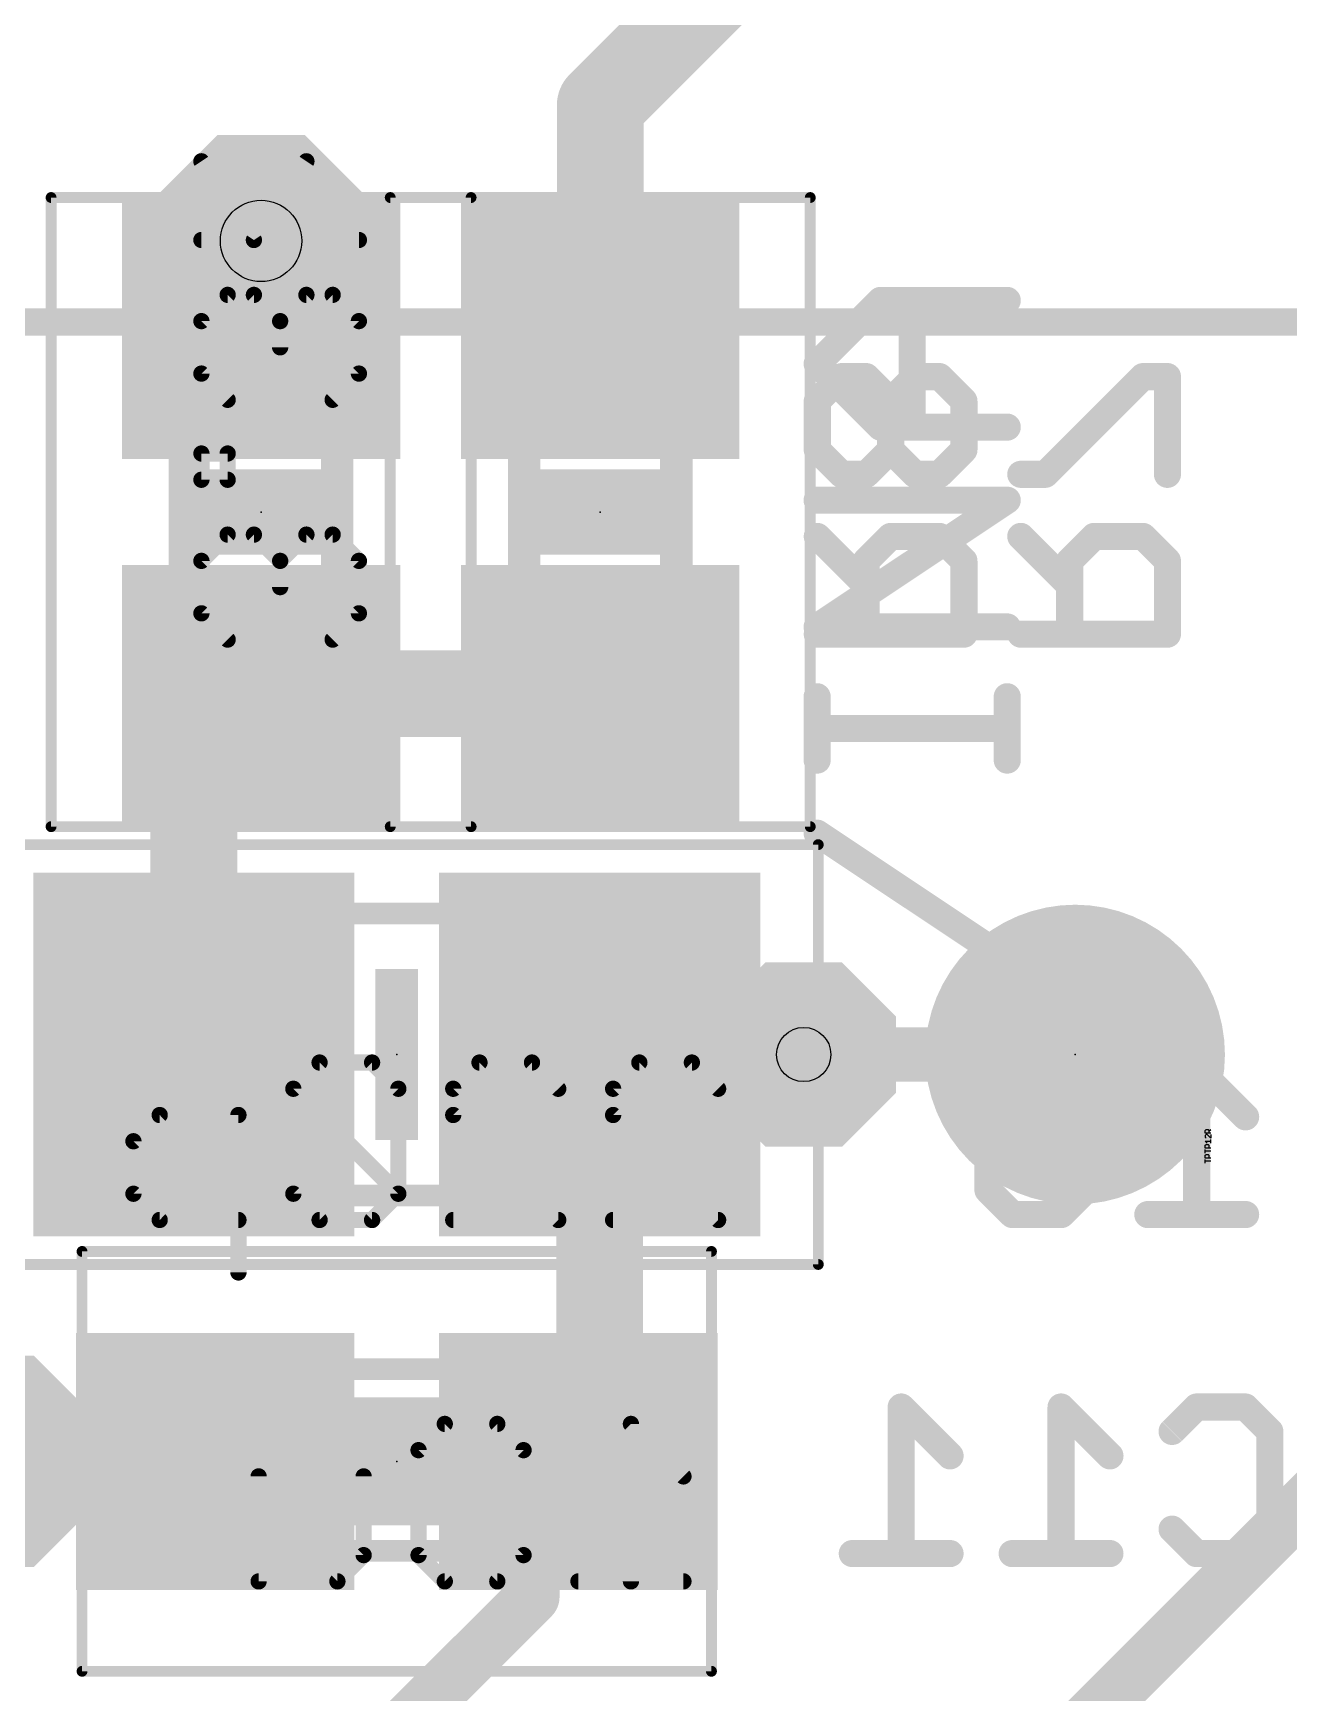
# Model space of a CAD drawing. Extents: x -0.1 to 85.2, y -25.2 to 58.4.
# Drawn here: x 31.95 to 37.83, y 33.21 to 40.98 of the extents above; entities that cross this region are included whole.
import ezdxf

# ---------------------------------------------------------------- set-up
doc = ezdxf.new("R2010")
doc.units = 0
for name, color, linetype in [('1', 22, 'CONTINUOUS'), ('16', 175, 'CONTINUOUS'), ('18', 82, 'CONTINUOUS'), ('23', 7, 'CONTINUOUS'), ('24', 7, 'CONTINUOUS'), ('25', 253, 'CONTINUOUS'), ('26', 253, 'CONTINUOUS'), ('27', 253, 'CONTINUOUS'), ('28', 253, 'CONTINUOUS'), ('29', 253, 'CONTINUOUS'), ('30', 253, 'CONTINUOUS'), ('32', 253, 'CONTINUOUS'), ('36', 253, 'CONTINUOUS'), ('40', 175, 'CONTINUOUS'), ('44', 253, 'CONTINUOUS'), ('49', 253, 'CONTINUOUS'), ('52', 253, 'CONTINUOUS')]:
    doc.layers.add(name, color=color, linetype=linetype)

# ---------------------------------------------------------------- blocks, each defined once
blk = doc.blocks.new('PIE')
at = {"const_width": 0.5}
blk.add_lwpolyline([(0, -0.25, 1), (0, 0.25, 1), (0, -0.25)], format="xyb", dxfattribs=at)
blk = doc.blocks.new('RECT')
blk.add_solid([(-0.5, -0.5), (0.5, -0.5), (-0.5, 0.5), (0.5, 0.5)])
blk = doc.blocks.new('OCTAGONV')
at = {"const_width": 0.5}
blk.add_lwpolyline([(-0.25, -0.1036), (-0.25, 0.1036), (-0.1036, 0.25), (0.1036, 0.25), (0.25, 0.1036), (0.25, -0.1036), (0.1036, -0.25), (-0.1036, -0.25), (-0.25, -0.1036), (-0.25, 0.1036)], dxfattribs=at)

msp = doc.modelspace()

# ---------------------------------------------------------------- linework, layer by layer
at = {"layer": '1', "const_width": 0.254}
msp.add_lwpolyline([(35.56, 36.195), (36.83, 36.195)], dxfattribs=at)
at = {"layer": '1', "const_width": 0.127}
for points in [[(35.56, 36.2585, 1), (35.56, 36.1315)], [(36.83, 36.1315, 1), (36.83, 36.2585)]]:
    msp.add_lwpolyline(points, format="xyb", dxfattribs=at)
at = {"layer": '16'}
for points, const_width in [([(34.6075, 40.64), (35.45, 41.4825)], 0.4064), ([(34.6075, 39.585), (34.6075, 40.64)], 0.4064), ([(33.02, 39.585), (33.02, 40.005)], 0.4064), ([(32.705, 37.57), (33.02, 37.885)], 0.4064), ([(34.6075, 37.885), (33.02, 37.885)], 0.4064), ([(32.705, 36.195), (32.705, 37.57)], 0.4064), ([(34.605, 36.195), (34.605, 34.39)], 0.4064), ([(34.605, 36.195), (35.56, 36.195)], 0.254), ([(35.93, 32.12), (38.735, 34.925)], 0.254), ([(34.605, 34.39), (34.505, 34.29)], 0.4064), ([(32.805, 34.29), (31.75, 34.29)], 0.4064), ([(34.29, 34.275), (34.505, 34.29)], 0.254), ([(34.29, 33.655), (34.29, 34.275)], 0.254), ([(33.655, 33.02), (34.29, 33.655)], 0.254)]:
    msp.add_lwpolyline(points, dxfattribs=dict(at, const_width=const_width))
for points, const_width in [([(34.7091, 40.64, 1), (34.5059, 40.64)], 0.2032), ([(34.5357, 40.7118, 1), (34.6793, 40.5682)], 0.2032), ([(33.1216, 40.005, 1), (32.9184, 40.005)], 0.2032), ([(32.9184, 39.585, 1), (33.1216, 39.585)], 0.2032), ([(34.5059, 39.585, 1), (34.7091, 39.585)], 0.2032), ([(33.02, 37.9866, 1), (33.02, 37.7834)], 0.2032), ([(33.0918, 37.8132, 1), (32.9482, 37.9568)], 0.2032), ([(34.6075, 37.7834, 1), (34.6075, 37.9866)], 0.2032), ([(32.8066, 37.57, 1), (32.6034, 37.57)], 0.2032), ([(32.6332, 37.6418, 1), (32.7768, 37.4982)], 0.2032), ([(34.7066, 36.195, 1), (34.5034, 36.195)], 0.2032), ([(32.6034, 36.195, 1), (32.8066, 36.195)], 0.2032), ([(34.605, 36.2585, 1), (34.605, 36.1315)], 0.127), ([(35.56, 36.1315, 1), (35.56, 36.2585)], 0.127), ([(34.6768, 34.3182, 1), (34.5332, 34.4618)], 0.2032), ([(32.805, 34.1884, 1), (32.805, 34.3916)], 0.2032), ([(34.4332, 34.3618, 1), (34.5768, 34.2182)], 0.2032), ([(34.5034, 34.39, 1), (34.7066, 34.39)], 0.2032), ([(34.3535, 34.275, 1), (34.2265, 34.275)], 0.127), ([(34.2856, 34.3383, 1), (34.2944, 34.2117)], 0.127), ([(34.5094, 34.2267, 1), (34.5006, 34.3533)], 0.127), ([(34.3349, 33.6101, 1), (34.2451, 33.6999)], 0.127), ([(34.2265, 33.655, 1), (34.3535, 33.655)], 0.127)]:
    msp.add_lwpolyline(points, format="xyb", dxfattribs=dict(at, const_width=const_width))
at = {"layer": '23'}
msp.add_point((36.83, 36.195), dxfattribs=at)
at = {"layer": '24'}
for p in [(33.02, 38.735), (34.6075, 38.735), (33.655, 36.195), (33.655, 34.29)]:
    msp.add_point(p, dxfattribs=at)
at = {"layer": '25', "const_width": 0.127}
for points in [[(35.6227, 39.4296), (35.9193, 39.7262)], [(35.9193, 39.7262), (36.5125, 39.7262)], [(36.0676, 39.133), (36.0676, 39.7262)], [(35.9193, 39.133), (35.6227, 39.4296)], [(36.5125, 39.133), (35.9193, 39.133)], [(35.6227, 38.1975), (36.5125, 38.7906)], [(36.5125, 38.7906), (35.6227, 38.7906)], [(36.5125, 38.1975), (35.6227, 38.1975)], [(35.6227, 37.5738), (35.6227, 37.8704)], [(36.5125, 37.5738), (36.5125, 37.8704)], [(36.5125, 37.7221), (35.6227, 37.7221)], [(36.5125, 36.6383), (35.6227, 37.2314)]]:
    msp.add_lwpolyline(points, dxfattribs=at)
at = {"layer": '25', "const_width": 0.0635}
for points in [[(35.9193, 39.7579, 1), (35.9193, 39.6944)], [(35.9418, 39.7037, 1), (35.8969, 39.7486)], [(36.0994, 39.7262, 1), (36.0359, 39.7262)], [(36.5125, 39.6944, 1), (36.5125, 39.7579)], [(35.6452, 39.452, 1), (35.6003, 39.4071)], [(35.6003, 39.452, 1), (35.6452, 39.4071)], [(35.9193, 39.1647, 1), (35.9193, 39.1012)], [(35.8969, 39.1105, 1), (35.9418, 39.1554)], [(36.5125, 39.1012, 1), (36.5125, 39.1647)], [(36.0359, 39.133, 1), (36.0994, 39.133)], [(35.6227, 38.8224, 1), (35.6227, 38.7589)], [(36.5301, 38.7642, 1), (36.4949, 38.817)], [(36.5125, 38.7589, 1), (36.5125, 38.8224)], [(35.6227, 38.2292, 1), (35.6227, 38.1657)], [(35.6051, 38.2239, 1), (35.6404, 38.171)], [(36.5125, 38.1657, 1), (36.5125, 38.2292)], [(35.6545, 37.8704, 1), (35.591, 37.8704)], [(36.5443, 37.8704, 1), (36.4808, 37.8704)], [(35.6227, 37.7538, 1), (35.6227, 37.6903)], [(36.5125, 37.6903, 1), (36.5125, 37.7538)], [(35.591, 37.5738, 1), (35.6545, 37.5738)], [(36.4808, 37.5738, 1), (36.5443, 37.5738)], [(35.6404, 37.2579, 1), (35.6051, 37.205)], [(36.4949, 36.6118, 1), (36.5301, 36.6647)]]:
    msp.add_lwpolyline(points, format="xyb", dxfattribs=at)
at = {"layer": '26', "const_width": 0.127}
for points in [[(35.7379, 39.3695), (35.6235, 39.2551)], [(35.8523, 39.3695), (35.7379, 39.3695)], [(35.9667, 39.2551), (35.8523, 39.3695)], [(36.0811, 39.3695), (35.9667, 39.2551)], [(36.1955, 39.3695), (36.0811, 39.3695)], [(36.3099, 39.2551), (36.1955, 39.3695)], [(37.148, 39.3695), (36.6904, 38.9119)], [(37.2624, 39.3695), (37.148, 39.3695)], [(37.2624, 38.9119), (37.2624, 39.3695)], [(35.6235, 39.2551), (35.6235, 39.0263)], [(35.9667, 39.0263), (35.9667, 39.2551)], [(36.3099, 39.0263), (36.3099, 39.2551)], [(35.6235, 39.0263), (35.7379, 38.9119)], [(35.8523, 38.9119), (35.9667, 39.0263)], [(35.9667, 39.0263), (36.0811, 38.9119)], [(36.1955, 38.9119), (36.3099, 39.0263)], [(35.7379, 38.9119), (35.8523, 38.9119)], [(36.0811, 38.9119), (36.1955, 38.9119)], [(36.6904, 38.9119), (36.576, 38.9119)], [(35.8523, 38.3923), (35.6235, 38.6211)], [(35.9667, 38.6211), (35.8523, 38.5067)], [(36.1955, 38.6211), (35.9667, 38.6211)], [(36.3099, 38.5067), (36.1955, 38.6211)], [(36.8048, 38.3923), (36.576, 38.6211)], [(36.9192, 38.6211), (36.8048, 38.5067)], [(37.148, 38.6211), (36.9192, 38.6211)], [(37.2624, 38.5067), (37.148, 38.6211)], [(35.8523, 38.5067), (35.8523, 38.1635)], [(36.3099, 38.1635), (36.3099, 38.5067)], [(36.8048, 38.5067), (36.8048, 38.1635)], [(37.2624, 38.1635), (37.2624, 38.5067)], [(35.6235, 38.1635), (36.3099, 38.1635)], [(36.576, 38.1635), (37.2624, 38.1635)], [(36.5367, 36.1321), (36.4223, 36.0177)], [(36.7655, 36.1321), (36.5367, 36.1321)], [(36.8799, 36.0177), (36.7655, 36.1321)], [(37.6283, 35.9033), (37.3995, 36.1321)], [(37.3995, 36.1321), (37.3995, 35.4457)], [(36.4223, 36.0177), (36.4223, 35.5601)], [(36.8799, 35.5601), (36.4223, 36.0177)], [(36.8799, 35.5601), (36.8799, 36.0177)], [(36.4223, 35.5601), (36.5367, 35.4457)], [(36.7655, 35.4457), (36.8799, 35.5601)], [(36.5367, 35.4457), (36.7655, 35.4457)], [(37.6283, 35.4457), (37.1707, 35.4457)], [(36.2449, 34.3158), (36.0161, 34.5446)], [(36.0161, 34.5446), (36.0161, 33.8582)], [(36.9933, 34.3158), (36.7645, 34.5446)], [(36.7645, 34.5446), (36.7645, 33.8582)], [(37.2842, 34.4302), (37.3986, 34.5446)], [(37.3986, 34.5446), (37.6273, 34.5446)], [(37.6273, 34.5446), (37.7417, 34.4302)], [(37.7417, 34.4302), (37.7417, 33.9726)], [(37.3986, 33.8582), (37.2842, 33.9726)], [(37.7417, 33.9726), (37.6273, 33.8582)], [(36.2449, 33.8582), (35.7873, 33.8582)], [(36.9933, 33.8582), (36.5357, 33.8582)], [(37.6273, 33.8582), (37.3986, 33.8582)]]:
    msp.add_lwpolyline(points, dxfattribs=at)
at = {"layer": '26', "const_width": 0.0635}
for points in [[(35.7379, 39.4013, 1), (35.7379, 39.3378)], [(35.7603, 39.3471, 1), (35.7154, 39.392)], [(35.8747, 39.392, 1), (35.8298, 39.3471)], [(35.8523, 39.3378, 1), (35.8523, 39.4013)], [(36.0811, 39.4013, 1), (36.0811, 39.3378)], [(36.1035, 39.3471, 1), (36.0586, 39.392)], [(36.2179, 39.392, 1), (36.173, 39.3471)], [(36.1955, 39.3378, 1), (36.1955, 39.4013)], [(37.148, 39.4013, 1), (37.148, 39.3378)], [(37.1704, 39.3471, 1), (37.1255, 39.392)], [(37.2941, 39.3695, 1), (37.2306, 39.3695)], [(37.2624, 39.3378, 1), (37.2624, 39.4013)], [(35.6553, 39.2551, 1), (35.5917, 39.2551)], [(35.601, 39.2776, 1), (35.646, 39.2327)], [(35.9984, 39.2551, 1), (35.9349, 39.2551)], [(35.9442, 39.2776, 1), (35.9891, 39.2327)], [(35.9442, 39.2327, 1), (35.9891, 39.2776)], [(36.3416, 39.2551, 1), (36.2781, 39.2551)], [(36.2874, 39.2327, 1), (36.3323, 39.2776)], [(35.646, 39.0488, 1), (35.601, 39.0039)], [(35.5917, 39.0263, 1), (35.6553, 39.0263)], [(35.9349, 39.0263, 1), (35.9984, 39.0263)], [(35.9891, 39.0488, 1), (35.9442, 39.0039)], [(35.9891, 39.0039, 1), (35.9442, 39.0488)], [(36.2781, 39.0263, 1), (36.3416, 39.0263)], [(36.3323, 39.0039, 1), (36.2874, 39.0488)], [(35.7379, 38.9437, 1), (35.7379, 38.8802)], [(35.7154, 38.8895, 1), (35.7603, 38.9344)], [(35.8298, 38.9344, 1), (35.8747, 38.8895)], [(35.8523, 38.8802, 1), (35.8523, 38.9437)], [(36.0811, 38.9437, 1), (36.0811, 38.8802)], [(36.0586, 38.8895, 1), (36.1035, 38.9344)], [(36.173, 38.9344, 1), (36.2179, 38.8895)], [(36.1955, 38.8802, 1), (36.1955, 38.9437)], [(36.576, 38.9437, 1), (36.576, 38.8802)], [(36.6679, 38.9344, 1), (36.7128, 38.8895)], [(36.6904, 38.8802, 1), (36.6904, 38.9437)], [(37.2306, 38.9119, 1), (37.2941, 38.9119)], [(35.646, 38.6435, 1), (35.601, 38.5986)], [(35.9667, 38.6528, 1), (35.9667, 38.5893)], [(35.9891, 38.5986, 1), (35.9442, 38.6435)], [(36.2179, 38.6435, 1), (36.173, 38.5986)], [(36.1955, 38.5893, 1), (36.1955, 38.6528)], [(36.5985, 38.6435, 1), (36.5535, 38.5986)], [(36.9192, 38.6528, 1), (36.9192, 38.5893)], [(36.9416, 38.5986, 1), (36.8967, 38.6435)], [(37.1704, 38.6435, 1), (37.1255, 38.5986)], [(37.148, 38.5893, 1), (37.148, 38.6528)], [(35.884, 38.5067, 1), (35.8205, 38.5067)], [(35.8298, 38.5291, 1), (35.8747, 38.4842)], [(36.3416, 38.5067, 1), (36.2781, 38.5067)], [(36.2874, 38.4842, 1), (36.3323, 38.5291)], [(36.8365, 38.5067, 1), (36.773, 38.5067)], [(36.7823, 38.5291, 1), (36.8272, 38.4842)], [(37.2941, 38.5067, 1), (37.2306, 38.5067)], [(37.2399, 38.4842, 1), (37.2848, 38.5291)], [(35.8298, 38.3698, 1), (35.8747, 38.4147)], [(36.7823, 38.3698, 1), (36.8272, 38.4147)], [(35.6235, 38.1953, 1), (35.6235, 38.1317)], [(35.8205, 38.1635, 1), (35.884, 38.1635)], [(36.2781, 38.1635, 1), (36.3416, 38.1635)], [(36.3099, 38.1317, 1), (36.3099, 38.1953)], [(36.576, 38.1953, 1), (36.576, 38.1317)], [(36.773, 38.1635, 1), (36.8365, 38.1635)], [(37.2306, 38.1635, 1), (37.2941, 38.1635)], [(37.2624, 38.1317, 1), (37.2624, 38.1953)], [(36.5367, 36.1638, 1), (36.5367, 36.1003)], [(36.5592, 36.1096, 1), (36.5143, 36.1545)], [(36.788, 36.1545, 1), (36.7431, 36.1096)], [(36.7655, 36.1003, 1), (36.7655, 36.1638)], [(37.4313, 36.1321, 1), (37.3678, 36.1321)], [(37.422, 36.1545, 1), (37.3771, 36.1096)], [(36.4541, 36.0177, 1), (36.3906, 36.0177)], [(36.4448, 36.0401, 1), (36.3999, 35.9952)], [(36.3999, 36.0401, 1), (36.4448, 35.9952)], [(36.9117, 36.0177, 1), (36.8482, 36.0177)], [(36.8575, 35.9952, 1), (36.9024, 36.0401)], [(37.6059, 35.8808, 1), (37.6508, 35.9257)], [(36.4448, 35.5825, 1), (36.3999, 35.5376)], [(36.9024, 35.5376, 1), (36.8575, 35.5825)], [(36.8575, 35.5376, 1), (36.9024, 35.5825)], [(36.3906, 35.5601, 1), (36.4541, 35.5601)], [(36.8482, 35.5601, 1), (36.9117, 35.5601)], [(36.5367, 35.4775, 1), (36.5367, 35.4139)], [(36.5143, 35.4232, 1), (36.5592, 35.4682)], [(36.7431, 35.4682, 1), (36.788, 35.4232)], [(36.7655, 35.4139, 1), (36.7655, 35.4775)], [(37.1707, 35.4775, 1), (37.1707, 35.4139)], [(37.3678, 35.4457, 1), (37.4313, 35.4457)], [(37.6283, 35.4139, 1), (37.6283, 35.4775)], [(36.0479, 34.5446, 1), (35.9844, 34.5446)], [(36.0386, 34.567, 1), (35.9937, 34.5221)], [(36.7963, 34.5446, 1), (36.7328, 34.5446)], [(36.787, 34.567, 1), (36.7421, 34.5221)], [(37.3986, 34.5763, 1), (37.3986, 34.5128)], [(37.421, 34.5221, 1), (37.3761, 34.567)], [(37.6498, 34.567, 1), (37.6049, 34.5221)], [(37.6273, 34.5128, 1), (37.6273, 34.5763)], [(37.2617, 34.4526, 1), (37.3066, 34.4077)], [(37.7735, 34.4302, 1), (37.71, 34.4302)], [(37.7193, 34.4077, 1), (37.7642, 34.4526)], [(36.2225, 34.2933, 1), (36.2674, 34.3382)], [(36.9709, 34.2933, 1), (37.0158, 34.3382)], [(37.3066, 33.995, 1), (37.2617, 33.9501)], [(37.71, 33.9726, 1), (37.7735, 33.9726)], [(37.7642, 33.9501, 1), (37.7193, 33.995)], [(35.7873, 33.89, 1), (35.7873, 33.8265)], [(35.9844, 33.8582, 1), (36.0479, 33.8582)], [(36.2449, 33.8265, 1), (36.2449, 33.89)], [(36.5357, 33.89, 1), (36.5357, 33.8265)], [(36.7328, 33.8582, 1), (36.7963, 33.8582)], [(36.9933, 33.8265, 1), (36.9933, 33.89)], [(37.3986, 33.89, 1), (37.3986, 33.8265)], [(37.3761, 33.8357, 1), (37.421, 33.8807)], [(37.6049, 33.8807, 1), (37.6498, 33.8357)], [(37.6273, 33.8265, 1), (37.6273, 33.89)]]:
    msp.add_lwpolyline(points, format="xyb", dxfattribs=at)
at = {"layer": '27'}
for p, q in [((37.4396, 35.84), (37.4438, 35.8443)), ((37.4396, 35.8273), (37.4396, 35.84)), ((37.465, 35.8273), (37.4396, 35.8273)), ((37.4438, 35.8443), (37.4523, 35.8443)), ((37.4523, 35.8443), (37.4565, 35.84)), ((37.4565, 35.8358), (37.465, 35.8443)), ((37.4565, 35.84), (37.4565, 35.8273)), ((37.4438, 35.8209), (37.4396, 35.8166)), ((37.4396, 35.8166), (37.4396, 35.8082)), ((37.4396, 35.8082), (37.4438, 35.8039)), ((37.4481, 35.7806), (37.4396, 35.789)), ((37.4396, 35.789), (37.465, 35.789)), ((37.4396, 35.7699), (37.4438, 35.7741)), ((37.4396, 35.7572), (37.4396, 35.7699)), ((37.465, 35.7572), (37.4396, 35.7572)), ((37.4396, 35.7338), (37.4396, 35.7507)), ((37.4481, 35.8209), (37.4438, 35.8209)), ((37.4438, 35.7741), (37.4523, 35.7741)), ((37.465, 35.8039), (37.4481, 35.8209)), ((37.4523, 35.7741), (37.4565, 35.7699)), ((37.4565, 35.7699), (37.4565, 35.7572)), ((37.465, 35.8209), (37.465, 35.8039)), ((37.465, 35.7806), (37.465, 35.7975)), ((37.465, 35.7422), (37.4396, 35.7422)), ((37.4396, 35.7231), (37.4438, 35.7273)), ((37.4396, 35.7104), (37.4396, 35.7231)), ((37.465, 35.7104), (37.4396, 35.7104)), ((37.4396, 35.687), (37.4396, 35.7039)), ((37.465, 35.6955), (37.4396, 35.6955)), ((37.4438, 35.7273), (37.4523, 35.7273)), ((37.4523, 35.7273), (37.4565, 35.7231)), ((37.4565, 35.7231), (37.4565, 35.7104))]:
    msp.add_line(p, q, dxfattribs=at)
at = {"layer": '28', "const_width": 0.0381}
for points in [[(32.7565, 40.3883, 1), (32.7247, 40.3672)], [(33.2479, 40.3672, 1), (33.2162, 40.3883)], [(32.7406, 40.0282, 1), (32.7406, 39.9901)], [(32.9705, 40.0197, 1), (33.0022, 39.9986)], [(32.9705, 39.9986, 1), (33.0022, 40.0197)], [(33.4778, 39.9901, 1), (33.4778, 40.0282)], [(32.8635, 39.7713, 1), (32.8635, 39.7332)], [(32.8769, 39.7387, 1), (32.85, 39.7657)], [(32.9998, 39.7657, 1), (32.9729, 39.7387)], [(32.9863, 39.7332, 1), (32.9863, 39.7713)], [(33.2321, 39.7713, 1), (33.2321, 39.7332)], [(33.2456, 39.7387, 1), (33.2186, 39.7657)], [(33.3684, 39.7657, 1), (33.3415, 39.7387)], [(33.355, 39.7332, 1), (33.355, 39.7713)], [(32.7271, 39.6428, 1), (32.7541, 39.6159)], [(32.7597, 39.6293, 1), (32.7216, 39.6293)], [(33.0957, 39.6428, 1), (33.1227, 39.6159)], [(33.1283, 39.6293, 1), (33.0902, 39.6293)], [(33.0957, 39.6159, 1), (33.1227, 39.6428)], [(33.4969, 39.6293, 1), (33.4588, 39.6293)], [(33.4644, 39.6159, 1), (33.4913, 39.6428)], [(33.0902, 39.5065, 1), (33.1283, 39.5065)], [(32.7541, 39.3971, 1), (32.7271, 39.3701)], [(32.7216, 39.3836, 1), (32.7597, 39.3836)], [(33.4588, 39.3836, 1), (33.4969, 39.3836)], [(33.4913, 39.3701, 1), (33.4644, 39.3971)], [(32.85, 39.2473, 1), (32.8769, 39.2742)], [(33.3415, 39.2742, 1), (33.3684, 39.2473)], [(32.7406, 39.0284, 1), (32.7406, 38.9903)], [(32.7597, 39.0094, 1), (32.7216, 39.0094)], [(32.8825, 39.0094, 1), (32.8444, 39.0094)], [(32.8635, 38.9903, 1), (32.8635, 39.0284)], [(32.7406, 38.9056, 1), (32.7406, 38.8675)], [(32.7216, 38.8865, 1), (32.7597, 38.8865)], [(32.8444, 38.8865, 1), (32.8825, 38.8865)], [(32.8635, 38.8675, 1), (32.8635, 38.9056)], [(32.8635, 38.6486, 1), (32.8635, 38.6105)], [(32.8769, 38.6161, 1), (32.85, 38.6431)], [(32.9998, 38.6431, 1), (32.9729, 38.6161)], [(32.9863, 38.6105, 1), (32.9863, 38.6486)], [(33.2321, 38.6486, 1), (33.2321, 38.6105)], [(33.2456, 38.6161, 1), (33.2186, 38.6431)], [(33.3684, 38.6431, 1), (33.3415, 38.6161)], [(33.355, 38.6105, 1), (33.355, 38.6486)], [(32.7271, 38.5202, 1), (32.7541, 38.4932)], [(32.7597, 38.5067, 1), (32.7216, 38.5067)], [(33.0957, 38.5202, 1), (33.1227, 38.4932)], [(33.1283, 38.5067, 1), (33.0902, 38.5067)], [(33.0957, 38.4932, 1), (33.1227, 38.5202)], [(33.4969, 38.5067, 1), (33.4588, 38.5067)], [(33.4644, 38.4932, 1), (33.4913, 38.5202)], [(33.0902, 38.3838, 1), (33.1283, 38.3838)], [(32.7541, 38.2744, 1), (32.7271, 38.2475)], [(32.7216, 38.261, 1), (32.7597, 38.261)], [(33.4588, 38.261, 1), (33.4969, 38.261)], [(33.4913, 38.2475, 1), (33.4644, 38.2744)], [(32.85, 38.1246, 1), (32.8769, 38.1516)], [(33.3415, 38.1516, 1), (33.3684, 38.1246)], [(33.2938, 36.1766, 1), (33.2938, 36.1385)], [(33.3073, 36.1441, 1), (33.2803, 36.171)], [(33.553, 36.171, 1), (33.5261, 36.1441)], [(33.5395, 36.1385, 1), (33.5395, 36.1766)], [(34.0422, 36.1766, 1), (34.0422, 36.1385)], [(34.0557, 36.1441, 1), (34.0287, 36.171)], [(34.3014, 36.171, 1), (34.2745, 36.1441)], [(34.2879, 36.1385, 1), (34.2879, 36.1766)], [(34.7906, 36.1766, 1), (34.7906, 36.1385)], [(34.8041, 36.1441, 1), (34.7771, 36.171)], [(35.0498, 36.171, 1), (35.0229, 36.1441)], [(35.0364, 36.1385, 1), (35.0364, 36.1766)], [(33.19, 36.0347, 1), (33.1519, 36.0347)], [(33.1844, 36.0481, 1), (33.1574, 36.0212)], [(33.1574, 36.0481, 1), (33.1844, 36.0212)], [(33.6814, 36.0347, 1), (33.6433, 36.0347)], [(33.6489, 36.0212, 1), (33.6759, 36.0481)], [(33.9384, 36.0347, 1), (33.9003, 36.0347)], [(33.9059, 36.0481, 1), (33.9328, 36.0212)], [(34.3973, 36.0212, 1), (34.4243, 36.0481)], [(34.6868, 36.0347, 1), (34.6487, 36.0347)], [(34.6543, 36.0481, 1), (34.6812, 36.0212)], [(35.1458, 36.0212, 1), (35.1727, 36.0481)], [(32.5454, 35.9308, 1), (32.5454, 35.8927)], [(32.5588, 35.8983, 1), (32.5319, 35.9253)], [(32.933, 35.9118, 1), (32.8949, 35.9118)], [(32.914, 35.8927, 1), (32.914, 35.9308)], [(33.9328, 35.9253, 1), (33.9059, 35.8983)], [(33.9003, 35.9118, 1), (33.9384, 35.9118)], [(34.6812, 35.9253, 1), (34.6543, 35.8983)], [(34.6487, 35.9118, 1), (34.6868, 35.9118)], [(32.4415, 35.7889, 1), (32.4034, 35.7889)], [(32.409, 35.8024, 1), (32.436, 35.7754)], [(32.4034, 35.5432, 1), (32.4415, 35.5432)], [(32.436, 35.5566, 1), (32.409, 35.5297)], [(33.1844, 35.5566, 1), (33.1574, 35.5297)], [(33.1519, 35.5432, 1), (33.19, 35.5432)], [(33.6433, 35.5432, 1), (33.6814, 35.5432)], [(33.6759, 35.5297, 1), (33.6489, 35.5566)], [(33.6489, 35.5297, 1), (33.6759, 35.5566)], [(32.5454, 35.4394, 1), (32.5454, 35.4013)], [(32.5319, 35.4068, 1), (32.5588, 35.4338)], [(32.914, 35.4013, 1), (32.914, 35.4394)], [(33.2938, 35.4394, 1), (33.2938, 35.4013)], [(33.2803, 35.4068, 1), (33.3073, 35.4338)], [(33.5261, 35.4338, 1), (33.553, 35.4068)], [(33.5395, 35.4013, 1), (33.5395, 35.4394)], [(33.9193, 35.4394, 1), (33.9193, 35.4013)], [(34.3973, 35.4068, 1), (34.4243, 35.4338)], [(34.4108, 35.4013, 1), (34.4108, 35.4394)], [(34.6677, 35.4394, 1), (34.6677, 35.4013)], [(35.1458, 35.4068, 1), (35.1727, 35.4338)], [(35.1592, 35.4013, 1), (35.1592, 35.4394)], [(32.8949, 35.1746, 1), (32.933, 35.1746)], [(33.8799, 34.4844, 1), (33.8799, 34.4463)], [(33.8933, 34.4519, 1), (33.8664, 34.4788)], [(34.1391, 34.4788, 1), (34.1121, 34.4519)], [(34.1256, 34.4463, 1), (34.1256, 34.4844)], [(34.7646, 34.4788, 1), (34.7377, 34.4519)], [(34.7702, 34.4653, 1), (34.7321, 34.4653)], [(33.7761, 34.3425, 1), (33.738, 34.3425)], [(33.7705, 34.3559, 1), (33.7435, 34.329)], [(33.7435, 34.3559, 1), (33.7705, 34.329)], [(34.2675, 34.3425, 1), (34.2294, 34.3425)], [(34.235, 34.329, 1), (34.262, 34.3559)], [(33.0276, 34.2196, 1), (32.9895, 34.2196)], [(33.5191, 34.2196, 1), (33.481, 34.2196)], [(34.9834, 34.2061, 1), (35.0104, 34.2331)], [(33.5135, 33.8375, 1), (33.4866, 33.8644)], [(33.7705, 33.8644, 1), (33.7435, 33.8375)], [(34.262, 33.8375, 1), (34.235, 33.8644)], [(34.235, 33.8375, 1), (34.262, 33.8644)], [(33.481, 33.851, 1), (33.5191, 33.851)], [(33.738, 33.851, 1), (33.7761, 33.851)], [(34.2294, 33.851, 1), (34.2675, 33.851)], [(32.9895, 33.7281, 1), (33.0276, 33.7281)], [(33.0086, 33.7472, 1), (33.0086, 33.7091)], [(33.3637, 33.7416, 1), (33.3907, 33.7146)], [(33.3772, 33.7091, 1), (33.3772, 33.7472)], [(33.8799, 33.7472, 1), (33.8799, 33.7091)], [(33.8664, 33.7146, 1), (33.8933, 33.7416)], [(34.1121, 33.7416, 1), (34.1391, 33.7146)], [(34.1256, 33.7091, 1), (34.1256, 33.7472)], [(34.5054, 33.7472, 1), (34.5054, 33.7091)], [(34.7321, 33.7281, 1), (34.7702, 33.7281)], [(34.9969, 33.7091, 1), (34.9969, 33.7472)]]:
    msp.add_lwpolyline(points, format="xyb", dxfattribs=at)
at = {"layer": '28', "const_width": 0.0762}
for points in [[(32.7406, 40.3777), (32.9863, 40.0091)], [(32.9863, 40.0091), (33.2321, 40.3777)], [(32.7406, 40.0091), (33.4778, 40.0091)], [(32.8635, 39.7522), (32.7406, 39.6293)], [(32.9863, 39.7522), (32.8635, 39.7522)], [(33.1092, 39.6293), (32.9863, 39.7522)], [(33.2321, 39.7522), (33.1092, 39.6293)], [(33.355, 39.7522), (33.2321, 39.7522)], [(33.4778, 39.6293), (33.355, 39.7522)], [(32.7406, 39.6293), (32.7406, 39.3836)], [(33.1092, 39.6293), (33.1092, 39.5065)], [(33.4778, 39.3836), (33.4778, 39.6293)], [(32.7406, 39.3836), (32.8635, 39.2607)], [(33.355, 39.2607), (33.4778, 39.3836)], [(32.8635, 39.0094), (32.7406, 39.0094)], [(32.7406, 39.0094), (32.7406, 38.8865)], [(32.8635, 38.8865), (32.8635, 39.0094)], [(32.7406, 38.8865), (32.8635, 38.8865)], [(32.8635, 38.6296), (32.7406, 38.5067)], [(32.9863, 38.6296), (32.8635, 38.6296)], [(33.1092, 38.5067), (32.9863, 38.6296)], [(33.2321, 38.6296), (33.1092, 38.5067)], [(33.355, 38.6296), (33.2321, 38.6296)], [(33.4778, 38.5067), (33.355, 38.6296)], [(32.7406, 38.5067), (32.7406, 38.261)], [(33.1092, 38.5067), (33.1092, 38.3838)], [(33.4778, 38.261), (33.4778, 38.5067)], [(32.7406, 38.261), (32.8635, 38.1381)], [(33.355, 38.1381), (33.4778, 38.261)], [(33.2938, 36.1575), (33.1709, 36.0347)], [(33.5395, 36.1575), (33.2938, 36.1575)], [(33.6624, 36.0347), (33.5395, 36.1575)], [(33.9193, 36.0347), (34.0422, 36.1575)], [(34.0422, 36.1575), (34.2879, 36.1575)], [(34.2879, 36.1575), (34.4108, 36.0347)], [(34.6677, 36.0347), (34.7906, 36.1575)], [(34.7906, 36.1575), (35.0364, 36.1575)], [(35.0364, 36.1575), (35.1592, 36.0347)], [(33.1709, 36.0347), (33.1709, 35.5432)], [(33.6624, 35.5432), (33.1709, 36.0347)], [(33.6624, 35.5432), (33.6624, 36.0347)], [(33.9193, 35.9118), (33.9193, 36.0347)], [(34.6677, 35.9118), (34.6677, 36.0347)], [(32.5454, 35.9118), (32.4225, 35.7889)], [(32.914, 35.9118), (32.5454, 35.9118)], [(32.914, 35.1746), (32.914, 35.9118)], [(34.4108, 35.4203), (33.9193, 35.9118)], [(35.1592, 35.4203), (34.6677, 35.9118)], [(32.4225, 35.7889), (32.4225, 35.5432)], [(32.4225, 35.5432), (32.5454, 35.4203)], [(33.1709, 35.5432), (33.2938, 35.4203)], [(33.5395, 35.4203), (33.6624, 35.5432)], [(32.5454, 35.4203), (32.914, 35.4203)], [(33.2938, 35.4203), (33.5395, 35.4203)], [(33.9193, 35.4203), (34.4108, 35.4203)], [(34.6677, 35.4203), (35.1592, 35.4203)], [(33.8799, 34.4653), (33.757, 34.3425)], [(34.1256, 34.4653), (33.8799, 34.4653)], [(34.2485, 34.3425), (34.1256, 34.4653)], [(34.9969, 34.2196), (34.7512, 34.4653)], [(34.7512, 34.4653), (34.7512, 33.7281)], [(33.757, 34.3425), (33.757, 33.851)], [(34.2485, 33.851), (33.757, 34.3425)], [(34.2485, 33.851), (34.2485, 34.3425)], [(33.0086, 33.7281), (33.0086, 34.2196)], [(33.5001, 34.2196), (33.5001, 33.851)], [(33.5001, 33.851), (33.3772, 33.7281)], [(33.757, 33.851), (33.8799, 33.7281)], [(34.1256, 33.7281), (34.2485, 33.851)], [(33.3772, 33.7281), (33.0086, 33.7281)], [(33.8799, 33.7281), (34.1256, 33.7281)], [(34.9969, 33.7281), (34.5054, 33.7281)]]:
    msp.add_lwpolyline(points, dxfattribs=at)
at = {"layer": '40', "const_width": 0.0508}
for points in [[(34.003, 40.208), (32.037, 40.208)], [(32.037, 40.208), (32.037, 37.262)], [(35.5905, 40.208), (33.6245, 40.208)], [(33.6245, 40.208), (33.6245, 37.262)], [(34.003, 37.262), (34.003, 40.208)], [(35.5905, 37.262), (35.5905, 40.208)], [(32.037, 37.262), (34.003, 37.262)], [(33.6245, 37.262), (35.5905, 37.262)], [(35.628, 37.178), (31.682, 37.178)], [(35.628, 35.212), (35.628, 37.178)], [(35.128, 35.273), (32.182, 35.273)], [(32.182, 35.273), (32.182, 33.307)], [(35.128, 33.307), (35.128, 35.273)], [(31.682, 35.212), (35.628, 35.212)], [(32.182, 33.307), (35.128, 33.307)]]:
    msp.add_lwpolyline(points, dxfattribs=at)
at = {"layer": '40', "const_width": 0.0254}
for points in [[(32.037, 40.2207, 1), (32.037, 40.1953)], [(32.0497, 40.208, 1), (32.0243, 40.208)], [(33.6245, 40.2207, 1), (33.6245, 40.1953)], [(33.6372, 40.208, 1), (33.6118, 40.208)], [(34.0157, 40.208, 1), (33.9903, 40.208)], [(34.003, 40.1953, 1), (34.003, 40.2207)], [(35.6032, 40.208, 1), (35.5778, 40.208)], [(35.5905, 40.1953, 1), (35.5905, 40.2207)], [(32.037, 37.2747, 1), (32.037, 37.2493)], [(32.0243, 37.262, 1), (32.0497, 37.262)], [(33.6245, 37.2747, 1), (33.6245, 37.2493)], [(33.6118, 37.262, 1), (33.6372, 37.262)], [(33.9903, 37.262, 1), (34.0157, 37.262)], [(34.003, 37.2493, 1), (34.003, 37.2747)], [(35.5778, 37.262, 1), (35.6032, 37.262)], [(35.5905, 37.2493, 1), (35.5905, 37.2747)], [(35.6407, 37.178, 1), (35.6153, 37.178)], [(35.628, 37.1653, 1), (35.628, 37.1907)], [(32.182, 35.2857, 1), (32.182, 35.2603)], [(32.1947, 35.273, 1), (32.1693, 35.273)], [(35.1407, 35.273, 1), (35.1153, 35.273)], [(35.128, 35.2603, 1), (35.128, 35.2857)], [(35.6153, 35.212, 1), (35.6407, 35.212)], [(35.628, 35.1993, 1), (35.628, 35.2247)], [(32.182, 33.3197, 1), (32.182, 33.2943)], [(32.1693, 33.307, 1), (32.1947, 33.307)], [(35.1153, 33.307, 1), (35.1407, 33.307)], [(35.128, 33.2943, 1), (35.128, 33.3197)]]:
    msp.add_lwpolyline(points, format="xyb", dxfattribs=at)
at = {"layer": '44'}
for centre, radius in [((33.02, 40.005), 0.1905), ((35.56, 36.195), 0.127)]:
    msp.add_circle(centre, radius, dxfattribs=at)
at = {"layer": '49', "const_width": 0.127}
msp.add_lwpolyline([(5.445, 39.625), (79.645, 39.625)], dxfattribs=at)
at = {"layer": '52'}
for points, const_width in [([(32.664, 38.303), (32.664, 39.167)], 0.1524), ([(33.376, 39.167), (33.376, 38.303)], 0.1524), ([(34.2515, 38.303), (34.2515, 39.167)], 0.1524), ([(34.9635, 39.167), (34.9635, 38.303)], 0.1524), ([(34.036, 36.855), (33.274, 36.855)], 0.1016), ([(34.011, 35.535), (33.274, 35.535)], 0.1016), ([(34.011, 34.722), (33.299, 34.722)], 0.1016), ([(34.011, 33.871), (33.299, 33.871)], 0.1016)]:
    msp.add_lwpolyline(points, dxfattribs=dict(at, const_width=const_width))
for points, const_width in [([(32.7021, 39.167, 1), (32.6259, 39.167)], 0.0762), ([(33.4141, 39.167, 1), (33.3379, 39.167)], 0.0762), ([(34.2896, 39.167, 1), (34.2134, 39.167)], 0.0762), ([(35.0016, 39.167, 1), (34.9254, 39.167)], 0.0762), ([(32.6259, 38.303, 1), (32.7021, 38.303)], 0.0762), ([(33.3379, 38.303, 1), (33.4141, 38.303)], 0.0762), ([(34.2134, 38.303, 1), (34.2896, 38.303)], 0.0762), ([(34.9254, 38.303, 1), (35.0016, 38.303)], 0.0762), ([(33.274, 36.8804, 1), (33.274, 36.8296)], 0.0508), ([(34.036, 36.8296, 1), (34.036, 36.8804)], 0.0508), ([(33.274, 35.5604, 1), (33.274, 35.5096)], 0.0508), ([(34.011, 35.5096, 1), (34.011, 35.5604)], 0.0508), ([(33.299, 34.7474, 1), (33.299, 34.6966)], 0.0508), ([(34.011, 34.6966, 1), (34.011, 34.7474)], 0.0508), ([(33.299, 33.8964, 1), (33.299, 33.8456)], 0.0508), ([(34.011, 33.8456, 1), (34.011, 33.8964)], 0.0508)]:
    msp.add_lwpolyline(points, format="xyb", dxfattribs=dict(at, const_width=const_width))

# ---------------------------------------------------------------- block references
at = {"layer": '1', "xscale": 1.2, "yscale": 1.2}
msp.add_blockref('PIE', (36.83, 36.195), dxfattribs=at)
at = {"layer": '16', "yscale": 1.1, "rotation": 90}
for p in [(33.02, 39.585), (34.6075, 39.585), (33.02, 37.885), (34.6075, 37.885)]:
    msp.add_blockref('RECT', p, dxfattribs=at)
at = {"layer": '16', "xscale": 1.3, "yscale": 1.5, "rotation": 180}
for p in [(32.705, 36.195), (34.605, 36.195)]:
    msp.add_blockref('RECT', p, dxfattribs=at)
at = {"layer": '16', "xscale": 1.1, "rotation": 180}
for p in [(32.805, 34.29), (34.505, 34.29)]:
    msp.add_blockref('RECT', p, dxfattribs=at)
at = {"layer": '18'}
for p, xscale, yscale in [((33.02, 40.005), 0.7874, 0.7874), ((33.02, 40.005), 0.7874, 0.7874), ((35.56, 36.195), 0.6604, 0.6604), ((35.56, 36.195), 0.6604, 0.6604), ((31.75, 34.29), 0.7874, 0.7874), ((31.75, 34.29), 0.7874, 0.7874)]:
    msp.add_blockref('OCTAGONV', p, dxfattribs=dict(at, xscale=xscale, yscale=yscale))
at = {"layer": '29'}
for name, p, xscale, yscale in [('OCTAGONV', (33.02, 40.005), 0.9906, 0.9906), ('PIE', (36.83, 36.195), 1.4032, 1.4032), ('OCTAGONV', (35.56, 36.195), 0.8636, 0.8636), ('OCTAGONV', (31.75, 34.29), 0.9906, 0.9906)]:
    msp.add_blockref(name, p, dxfattribs=dict(at, xscale=xscale, yscale=yscale))
at = {"layer": '30'}
for p, xscale, yscale in [((33.02, 40.005), 0.9906, 0.9906), ((35.56, 36.195), 0.8636, 0.8636), ((31.75, 34.29), 0.9906, 0.9906)]:
    msp.add_blockref('OCTAGONV', p, dxfattribs=dict(at, xscale=xscale, yscale=yscale))
for p, xscale, yscale, rotation in [((33.02, 39.585), 1.2032, 1.3032, 90), ((34.6075, 39.585), 1.2032, 1.3032, 90), ((33.02, 37.885), 1.2032, 1.3032, 90), ((34.6075, 37.885), 1.2032, 1.3032, 90), ((32.705, 36.195), 1.5032, 1.7032, 180), ((34.605, 36.195), 1.5032, 1.7032, 180), ((32.805, 34.29), 1.3032, 1.2032, 180), ((34.505, 34.29), 1.3032, 1.2032, 180)]:
    msp.add_blockref('RECT', p, dxfattribs=dict(at, xscale=xscale, yscale=yscale, rotation=rotation))
at = {"layer": '32', "yscale": 1.1, "rotation": 90}
for p in [(33.02, 39.585), (34.6075, 39.585), (33.02, 37.885), (34.6075, 37.885)]:
    msp.add_blockref('RECT', p, dxfattribs=at)
at = {"layer": '32', "xscale": 1.3, "yscale": 1.5, "rotation": 180}
for p in [(32.705, 36.195), (34.605, 36.195)]:
    msp.add_blockref('RECT', p, dxfattribs=at)
at = {"layer": '32', "xscale": 1.1, "rotation": 180}
for p in [(32.805, 34.29), (34.505, 34.29)]:
    msp.add_blockref('RECT', p, dxfattribs=at)
at = {"layer": '36'}
for p, xscale, yscale, rotation in [((33.02, 38.735), 0.3998, 0.8002, 90), ((34.6075, 38.735), 0.3998, 0.8002, 90), ((33.655, 36.195), 0.2002, 0.8002, 180), ((33.655, 34.29), 0.3998, 0.6, 180)]:
    msp.add_blockref('RECT', p, dxfattribs=dict(at, xscale=xscale, yscale=yscale, rotation=rotation))
at = {"layer": '52'}
for p, xscale, yscale, rotation in [((33.02, 39.37), 0.4064, 0.8636, 90), ((34.6075, 39.37), 0.4064, 0.8636, 90), ((33.02, 38.1), 0.4064, 0.8636, 90), ((34.6075, 38.1), 0.4064, 0.8636, 90), ((32.9244, 36.1962), 0.7501, 1.4501, 180), ((34.3722, 36.1962), 0.7501, 1.4501, 180), ((33.0748, 34.2951), 0.5001, 0.95, 180), ((34.2431, 34.2951), 0.5001, 0.95, 180)]:
    msp.add_blockref('RECT', p, dxfattribs=dict(at, xscale=xscale, yscale=yscale, rotation=rotation))

doc.saveas('drawing.dxf')
